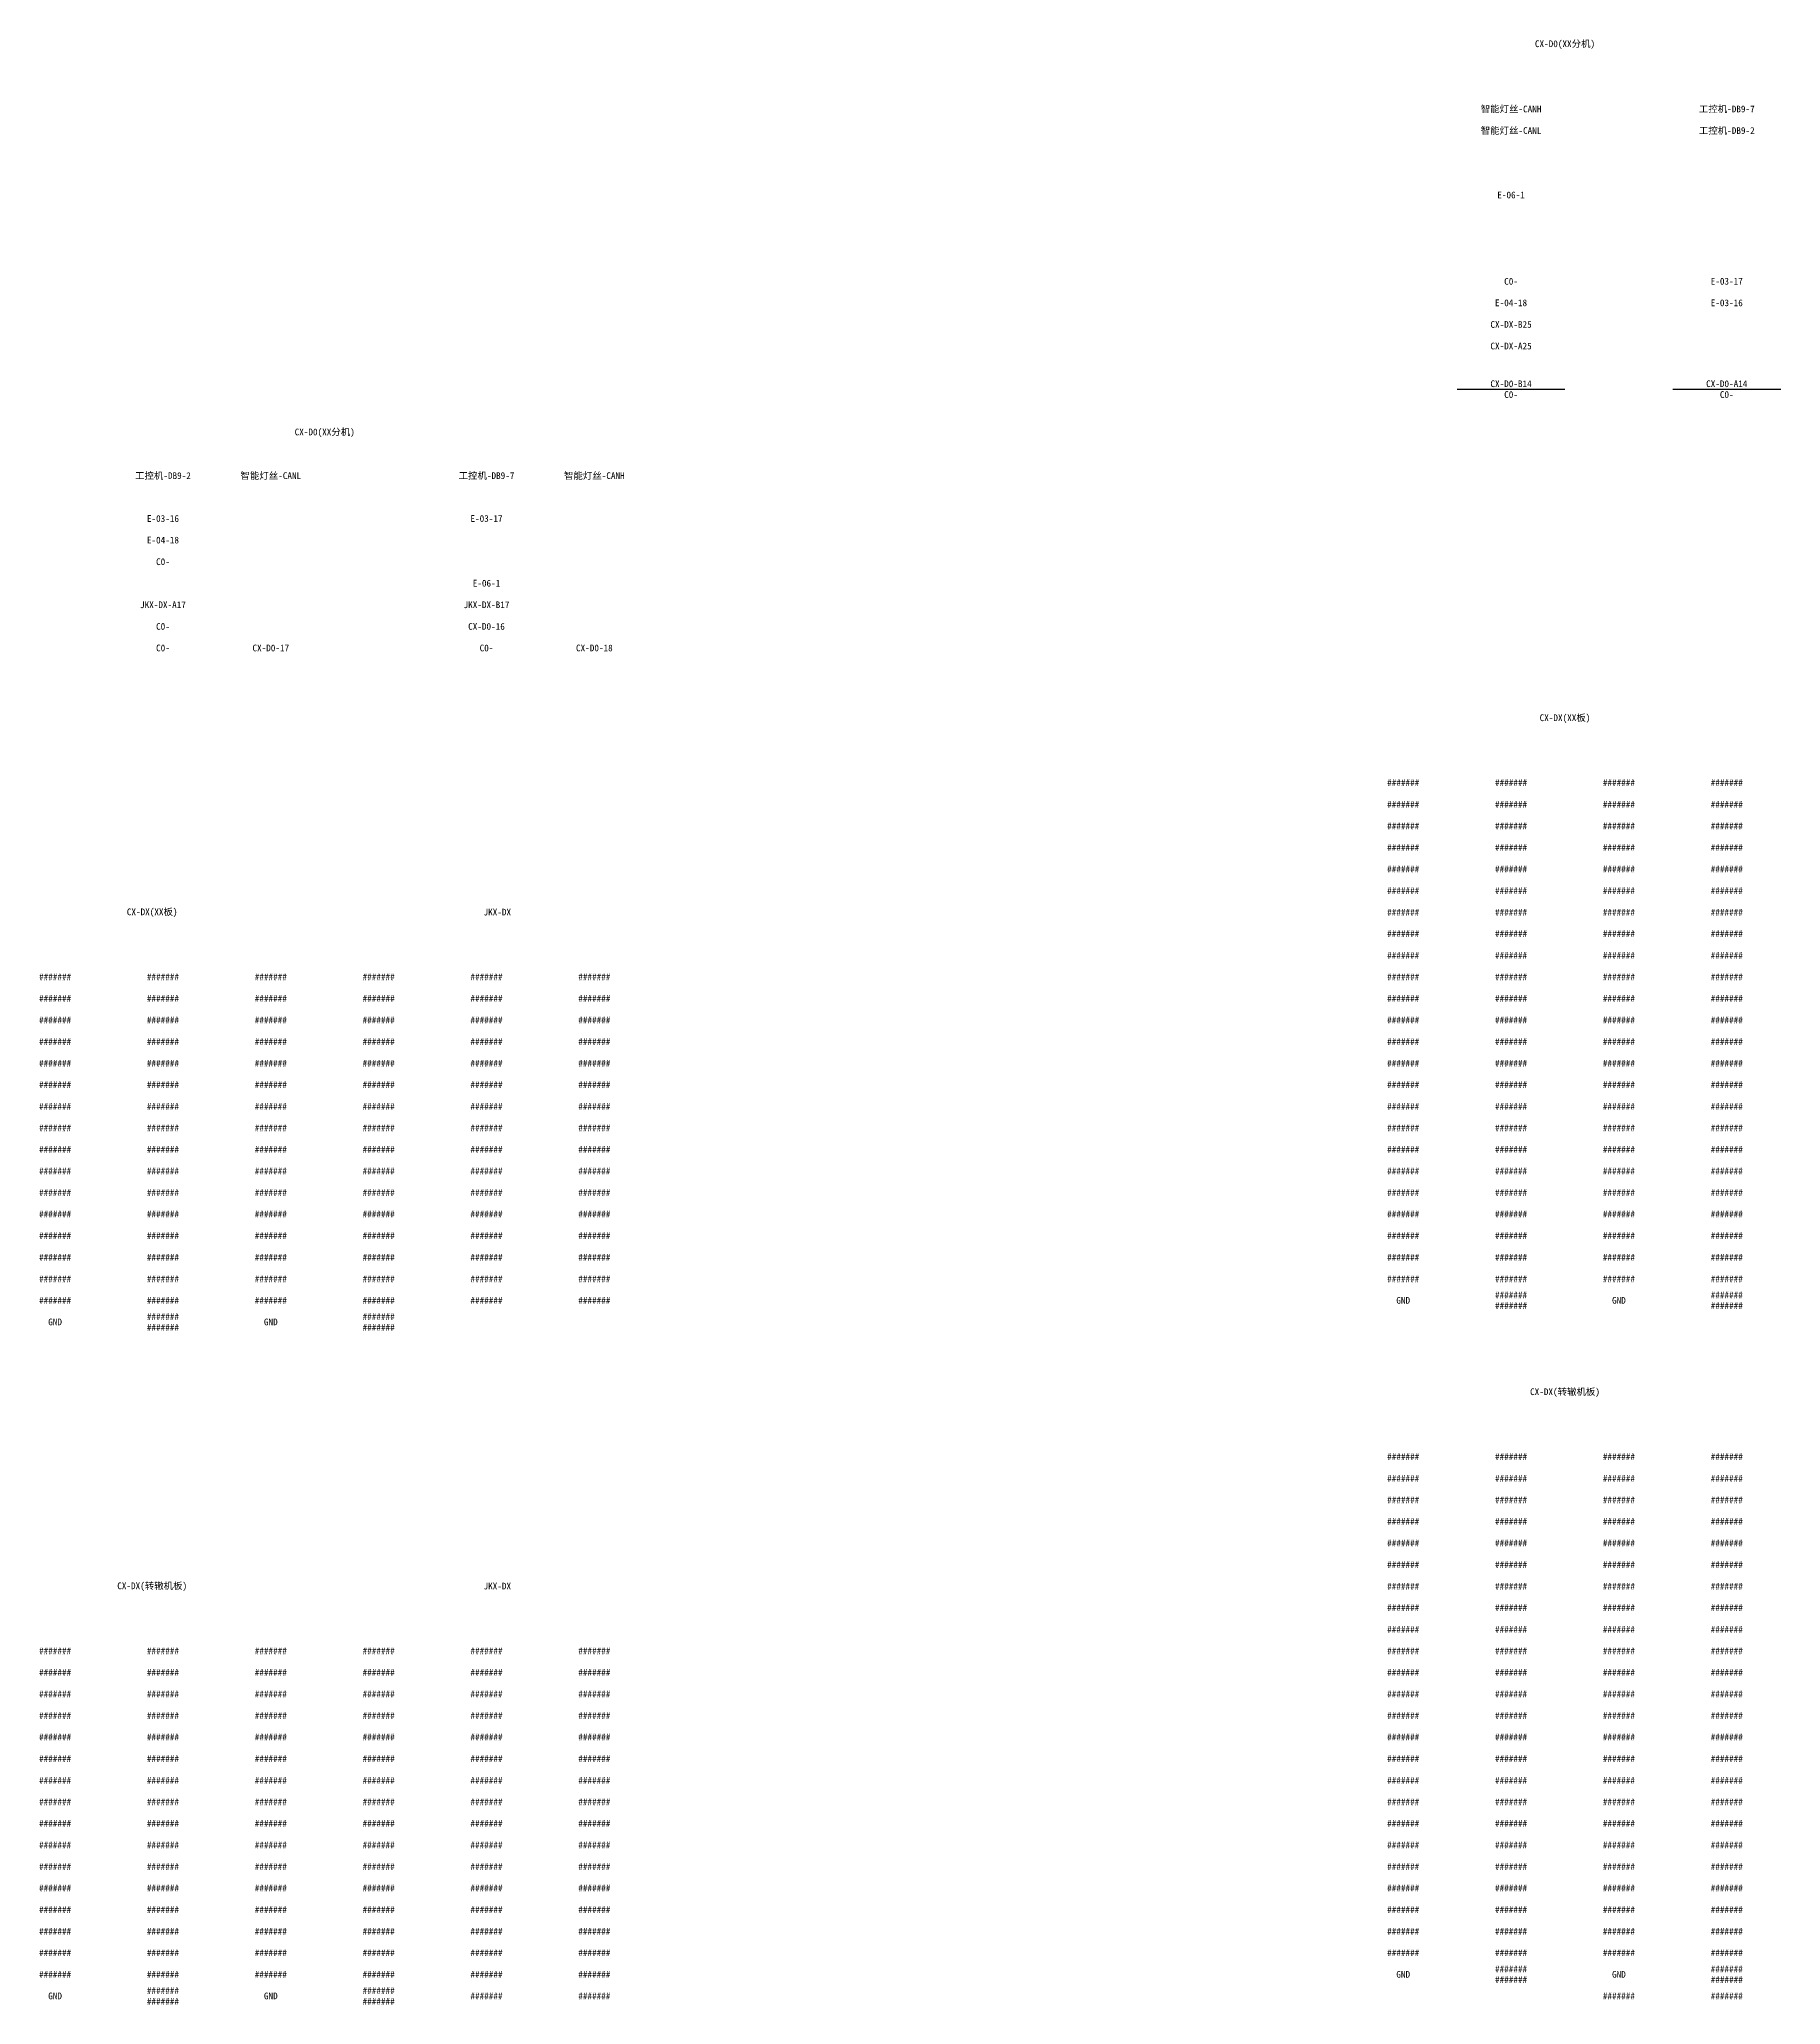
# Model space of a CAD drawing. Header units: millimetres. Extents: x 768 to 1655, y -676 to 730.
# Drawn here: x 772 to 1418, y 1 to 730 of the extents above; entities that cross this region are included whole.
import ezdxf
from ezdxf.enums import TextEntityAlignment as Align

# ---------------------------------------------------------------- set-up
doc = ezdxf.new("R2010")
doc.units = ezdxf.units.MM
doc.styles.get("Standard").update_dxf_attribs({"font": ''})
doc.styles.get('Standard').set_extended_font_data('SimSun')

# ---------------------------------------------------------------- blocks, each defined once
blk = doc.blocks.new('接口架—开入模入板—配线端子')
for s, p in [('CX-DX(XX板)', (64, 156)), ('JKX-DX', (192, 156)), ('#######', (28, 132)), ('#######', (68, 132)), ('#######', (108, 132)), ('#######', (148, 132)), ('#######', (188, 132)), ('#######', (228, 132)), ('#######', (28, 124)), ('#######', (68, 124)), ('#######', (108, 124)), ('#######', (148, 124)), ('#######', (188, 124)), ('#######', (228, 124)), ('#######', (28, 116)), ('#######', (68, 116)), ('#######', (108, 116)), ('#######', (148, 116)), ('#######', (188, 116)), ('#######', (228, 116)), ('#######', (28, 108)), ('#######', (68, 108)), ('#######', (108, 108)), ('#######', (148, 108)), ('#######', (188, 108)), ('#######', (228, 108)), ('#######', (28, 100)), ('#######', (68, 100)), ('#######', (108, 100)), ('#######', (148, 100)), ('#######', (188, 100)), ('#######', (228, 100)), ('#######', (28, 92)), ('#######', (68, 92)), ('#######', (108, 92)), ('#######', (148, 92)), ('#######', (188, 92)), ('#######', (228, 92)), ('#######', (28, 84)), ('#######', (68, 84)), ('#######', (108, 84)), ('#######', (148, 84)), ('#######', (188, 84)), ('#######', (228, 84)), ('#######', (28, 76)), ('#######', (68, 76)), ('#######', (108, 76)), ('#######', (148, 76)), ('#######', (188, 76)), ('#######', (228, 76)), ('#######', (28, 68)), ('#######', (68, 68)), ('#######', (108, 68)), ('#######', (148, 68)), ('#######', (188, 68)), ('#######', (228, 68)), ('#######', (28, 60)), ('#######', (68, 60)), ('#######', (108, 60)), ('#######', (148, 60)), ('#######', (188, 60)), ('#######', (228, 60)), ('#######', (28, 52)), ('#######', (68, 52)), ('#######', (108, 52)), ('#######', (148, 52)), ('#######', (188, 52)), ('#######', (228, 52)), ('#######', (28, 44)), ('#######', (68, 44)), ('#######', (108, 44)), ('#######', (148, 44)), ('#######', (188, 44)), ('#######', (228, 44)), ('#######', (28, 36)), ('#######', (68, 36)), ('#######', (108, 36)), ('#######', (148, 36)), ('#######', (188, 36)), ('#######', (228, 36)), ('#######', (28, 28)), ('#######', (68, 28)), ('#######', (108, 28)), ('#######', (148, 28)), ('#######', (188, 28)), ('#######', (228, 28)), ('#######', (28, 20)), ('#######', (68, 20)), ('#######', (108, 20)), ('#######', (148, 20)), ('#######', (188, 20)), ('#######', (228, 20)), ('#######', (28, 12)), ('#######', (68, 12)), ('#######', (108, 12)), ('#######', (148, 12)), ('#######', (188, 12)), ('#######', (228, 12)), ('GND', (28, 4)), ('#######', (68, 6)), ('#######', (68, 2)), ('GND', (108, 4)), ('#######', (148, 6)), ('#######', (148, 2))]:
    blk.add_text(s, height=2.5).set_placement(p, align=Align.MIDDLE)
blk = doc.blocks.new('焊线式—开入模入板—配线端子')
for s, p in [('CX-DX(XX板)', (88, 228)), ('#######', (28, 204)), ('#######', (68, 204)), ('#######', (108, 204)), ('#######', (148, 204)), ('#######', (28, 196)), ('#######', (68, 196)), ('#######', (108, 196)), ('#######', (148, 196)), ('#######', (28, 188)), ('#######', (68, 188)), ('#######', (108, 188)), ('#######', (148, 188)), ('#######', (28, 180)), ('#######', (68, 180)), ('#######', (108, 180)), ('#######', (148, 180)), ('#######', (28, 172)), ('#######', (68, 172)), ('#######', (108, 172)), ('#######', (148, 172)), ('#######', (28, 164)), ('#######', (68, 164)), ('#######', (108, 164)), ('#######', (148, 164)), ('#######', (28, 156)), ('#######', (68, 156)), ('#######', (108, 156)), ('#######', (148, 156)), ('#######', (28, 148)), ('#######', (68, 148)), ('#######', (108, 148)), ('#######', (148, 148)), ('#######', (28, 140)), ('#######', (68, 140)), ('#######', (108, 140)), ('#######', (148, 140)), ('#######', (28, 132)), ('#######', (68, 132)), ('#######', (108, 132)), ('#######', (148, 132)), ('#######', (28, 124)), ('#######', (68, 124)), ('#######', (108, 124)), ('#######', (148, 124)), ('#######', (28, 116)), ('#######', (68, 116)), ('#######', (108, 116)), ('#######', (148, 116)), ('#######', (28, 108)), ('#######', (68, 108)), ('#######', (108, 108)), ('#######', (148, 108)), ('#######', (28, 100)), ('#######', (68, 100)), ('#######', (108, 100)), ('#######', (148, 100)), ('#######', (28, 92)), ('#######', (68, 92)), ('#######', (108, 92)), ('#######', (148, 92)), ('#######', (28, 84)), ('#######', (68, 84)), ('#######', (108, 84)), ('#######', (148, 84)), ('#######', (28, 76)), ('#######', (68, 76)), ('#######', (108, 76)), ('#######', (148, 76)), ('#######', (28, 68)), ('#######', (68, 68)), ('#######', (108, 68)), ('#######', (148, 68)), ('#######', (28, 60)), ('#######', (68, 60)), ('#######', (108, 60)), ('#######', (148, 60)), ('#######', (28, 52)), ('#######', (68, 52)), ('#######', (108, 52)), ('#######', (148, 52)), ('#######', (28, 44)), ('#######', (68, 44)), ('#######', (108, 44)), ('#######', (148, 44)), ('#######', (28, 36)), ('#######', (68, 36)), ('#######', (108, 36)), ('#######', (148, 36)), ('#######', (28, 28)), ('#######', (68, 28)), ('#######', (108, 28)), ('#######', (148, 28)), ('#######', (28, 20)), ('#######', (68, 20)), ('#######', (68, 14)), ('#######', (108, 20)), ('#######', (148, 20)), ('#######', (148, 14)), ('GND', (28, 12)), ('#######', (68, 10)), ('GND', (108, 12)), ('#######', (148, 10))]:
    blk.add_text(s, height=2.5).set_placement(p, align=Align.MIDDLE)
blk = doc.blocks.new('焊线式—分机电源—配线端子')
for p, q in [((48, 100), (88, 100)), ((128, 100), (168, 100))]:
    blk.add_line(p, q)
for s, p in [('CX-D0(XX分机)', (88, 228)), ('智能灯丝-CANH', (68, 204)), ('工控机-DB9-7', (148, 204)), ('智能灯丝-CANL', (68, 196)), ('工控机-DB9-2', (148, 196)), ('E-06-1', (68, 172)), ('C0-', (68, 140)), ('E-03-17', (148, 140)), ('E-04-18', (68, 132)), ('E-03-16', (148, 132)), ('CX-DX-B25', (68, 124)), ('CX-DX-A25', (68, 116)), ('CX-D0-B14', (68, 102)), ('CX-D0-A14', (148, 102)), ('C0-', (68, 98)), ('C0-', (148, 98))]:
    blk.add_text(s, height=2.5).set_placement(p, align=Align.MIDDLE)
blk = doc.blocks.new('接口架—分机电源—配线端子')
for s, p in [('CX-D0(XX分机)', (128, 84)), ('工控机-DB9-2', (68, 68)), ('智能灯丝-CANL', (108, 68)), ('工控机-DB9-7', (188, 68)), ('智能灯丝-CANH', (228, 68)), ('E-03-16', (68, 52)), ('E-03-17', (188, 52)), ('E-04-18', (68, 44)), ('C0-', (68, 36)), ('E-06-1', (188, 28)), ('JKX-DX-A17', (68, 20)), ('JKX-DX-B17', (188, 20)), ('C0-', (68, 12)), ('CX-D0-16', (188, 12)), ('C0-', (68, 4)), ('CX-D0-17', (108, 4)), ('C0-', (188, 4)), ('CX-D0-18', (228, 4))]:
    blk.add_text(s, height=2.5).set_placement(p, align=Align.MIDDLE)
blk = doc.blocks.new('焊线式—转辙机板—配线端子')
for s, p in [('CX-DX(转辙机板)', (88, 228)), ('#######', (28, 196)), ('#######', (68, 196)), ('#######', (108, 196)), ('#######', (148, 196)), ('#######', (28, 188)), ('#######', (68, 188)), ('#######', (108, 188)), ('#######', (148, 188)), ('#######', (28, 180)), ('#######', (68, 180)), ('#######', (108, 180)), ('#######', (148, 180)), ('#######', (108, 164)), ('#######', (148, 164)), ('#######', (108, 156)), ('#######', (148, 156)), ('#######', (108, 148)), ('#######', (148, 148)), ('#######', (108, 132)), ('#######', (148, 132)), ('#######', (108, 124)), ('#######', (148, 124)), ('#######', (108, 116)), ('#######', (148, 116)), ('#######', (28, 108)), ('#######', (68, 108)), ('#######', (108, 100)), ('#######', (148, 100)), ('#######', (28, 92)), ('#######', (68, 92)), ('#######', (108, 92)), ('#######', (148, 92)), ('#######', (108, 84)), ('#######', (148, 84)), ('#######', (28, 76)), ('#######', (68, 76)), ('#######', (108, 68)), ('#######', (148, 68)), ('#######', (28, 60)), ('#######', (68, 60)), ('#######', (108, 60)), ('#######', (148, 60)), ('#######', (108, 52)), ('#######', (148, 52)), ('#######', (28, 44)), ('#######', (68, 44)), ('#######', (108, 36)), ('#######', (148, 36)), ('#######', (28, 28)), ('#######', (68, 28)), ('#######', (108, 28)), ('#######', (148, 28)), ('#######', (68, 14)), ('#######', (108, 20)), ('#######', (148, 20)), ('#######', (148, 14)), ('GND', (28, 12)), ('#######', (68, 10)), ('GND', (108, 12)), ('#######', (148, 10)), ('#######', (108, 4)), ('#######', (148, 4))]:
    blk.add_text(s, height=2.5).set_placement(p, align=Align.MIDDLE)
at = {"color": 2}
for p in [(28, 204), (68, 204), (108, 204), (148, 204), (108, 172), (148, 172), (108, 140), (148, 140), (108, 108), (148, 108), (108, 76), (148, 76), (108, 44), (148, 44)]:
    blk.add_text('#######', height=2.5, dxfattribs=at).set_placement(p, align=Align.MIDDLE)
at = {"color": 3}
for p in [(28, 172), (68, 172), (28, 164), (68, 164), (28, 156), (68, 156), (28, 148), (68, 148), (28, 140), (68, 140), (28, 132), (68, 132), (28, 124), (68, 124)]:
    blk.add_text('#######', height=2.5, dxfattribs=at).set_placement(p, align=Align.MIDDLE)
at = {"color": 4}
for p in [(28, 116), (68, 116), (28, 100), (68, 100), (28, 84), (68, 84), (28, 68), (68, 68), (28, 52), (68, 52), (28, 36), (68, 36), (28, 20), (68, 20)]:
    blk.add_text('#######', height=2.5, dxfattribs=at).set_placement(p, align=Align.MIDDLE)
blk = doc.blocks.new('接口架—转辙机板—配线端子')
for s, p in [('CX-DX(转辙机板)', (64, 156)), ('JKX-DX', (192, 156)), ('#######', (108, 132)), ('#######', (148, 132)), ('#######', (188, 132)), ('#######', (228, 132)), ('#######', (28, 124)), ('#######', (68, 124)), ('#######', (188, 124)), ('#######', (228, 124)), ('#######', (28, 116)), ('#######', (68, 116)), ('#######', (108, 116)), ('#######', (148, 116)), ('#######', (28, 108)), ('#######', (68, 108)), ('#######', (108, 108)), ('#######', (148, 108)), ('#######', (188, 108)), ('#######', (228, 108)), ('#######', (108, 100)), ('#######', (148, 100)), ('#######', (188, 100)), ('#######', (228, 100)), ('#######', (28, 92)), ('#######', (68, 92)), ('#######', (188, 92)), ('#######', (228, 92)), ('#######', (28, 84)), ('#######', (68, 84)), ('#######', (108, 84)), ('#######', (148, 84)), ('#######', (28, 76)), ('#######', (68, 76)), ('#######', (108, 76)), ('#######', (148, 76)), ('#######', (188, 76)), ('#######', (228, 76)), ('#######', (108, 68)), ('#######', (148, 68)), ('#######', (188, 68)), ('#######', (228, 68)), ('#######', (28, 60)), ('#######', (68, 60)), ('#######', (28, 36)), ('#######', (68, 36)), ('#######', (188, 36)), ('#######', (228, 36)), ('#######', (108, 28)), ('#######', (148, 28)), ('#######', (28, 20)), ('#######', (68, 20)), ('#######', (188, 20)), ('#######', (228, 20)), ('#######', (108, 12)), ('#######', (148, 12)), ('GND', (28, 4)), ('#######', (68, 6)), ('#######', (68, 2)), ('GND', (108, 4)), ('#######', (148, 6)), ('#######', (148, 2)), ('#######', (188, 4)), ('#######', (228, 4))]:
    blk.add_text(s, height=2.5).set_placement(p, align=Align.MIDDLE)
at = {"color": 2}
for p in [(28, 132), (68, 132), (108, 124), (148, 124), (188, 116), (228, 116), (28, 100), (68, 100), (108, 92), (148, 92), (188, 84), (228, 84), (28, 68), (68, 68)]:
    blk.add_text('#######', height=2.5, dxfattribs=at).set_placement(p, align=Align.MIDDLE)
at = {"color": 3}
for p in [(108, 60), (148, 60), (188, 60), (228, 60), (28, 52), (68, 52), (108, 52), (148, 52), (188, 52), (228, 52), (28, 44), (68, 44), (108, 44), (148, 44)]:
    blk.add_text('#######', height=2.5, dxfattribs=at).set_placement(p, align=Align.MIDDLE)
at = {"color": 4}
for p in [(188, 44), (228, 44), (108, 36), (148, 36), (28, 28), (68, 28), (188, 28), (228, 28), (108, 20), (148, 20), (28, 12), (68, 12), (188, 12), (228, 12)]:
    blk.add_text('#######', height=2.5, dxfattribs=at).set_placement(p, align=Align.MIDDLE)

msp = doc.modelspace()

# ---------------------------------------------------------------- block references
for name, p in [('焊线式—分机电源—配线端子', (1250, 500)), ('接口架—分机电源—配线端子', (750, 500)), ('焊线式—开入模入板—配线端子', (1250, 250)), ('接口架—开入模入板—配线端子', (750, 250)), ('焊线式—转辙机板—配线端子', (1250, 0)), ('接口架—转辙机板—配线端子', (750, 0))]:
    msp.add_blockref(name, p)

doc.saveas('drawing.dxf')
